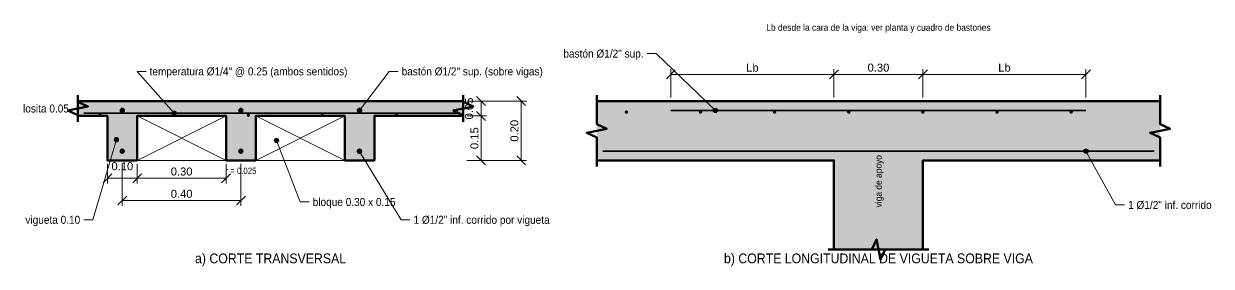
# Model space of a CAD drawing. Header units: metres. Extents: x -3 to 125, y -40 to 31.
# Drawn here: x 59.818 to 63.822, y -40.356 to -39.54 of the extents above; entities that cross this region are included whole.
import ezdxf
from ezdxf.enums import TextEntityAlignment as Align

# ---------------------------------------------------------------- set-up
doc = ezdxf.new("R2010")
doc.units = ezdxf.units.M
for name, color, linetype, lineweight in [('E-ACERO', 1, 'Continuous', 35), ('E-ACERO-TXT', 7, 'Continuous', 18), ('E-CORTE', 7, 'Continuous', 50), ('E-CORTE-ACH', 254, 'Continuous', 0), ('E-COTA', 7, 'Continuous', 13), ('E-PROYECCION', 8, 'Continuous', 18), ('E-TEXTO', 7, 'Continuous', 18), ('E-TITULO', 7, 'Continuous', 35)]:
    doc.layers.add(name, color=color, linetype=linetype, lineweight=lineweight)
doc.styles.add('ARIAL', font='arial.ttf')
doc.dimstyles.new('COTA15', dxfattribs={"dimtxt": 0.027, "dimasz": 0.018, "dimexe": 0.018, "dimexo": 0.012, "dimgap": 0.009, "dimtad": 1, "dimzin": 0, "dimdsep": 46, "dimtxsty": 'ARIAL', "dimtsz": 0.015, "dimcen": 2.5, "dimclrd": 7, "dimclre": 7, "dimclrt": 7, "dimazin": 3, "dimtfac": 1, "dimtmove": 2, "dimatfit": 3, "dimlwd": 13, "dimlwe": 13})

msp = doc.modelspace()

# ---------------------------------------------------------------- hatches: boundary and pattern name
at = {"layer": 'E-ACERO'}
h = msp.add_hatch(color=256, dxfattribs=at)
edge = h.paths.add_edge_path()
edge.add_arc((60.075, -39.8472), 0.00318, 0, 360)
h = msp.add_hatch(color=256, dxfattribs=at)
edge = h.paths.add_edge_path()
edge.add_arc((60.15, -39.8314), 0.00635, 0, 360)
h = msp.add_hatch(color=256, dxfattribs=at)
edge = h.paths.add_edge_path()
edge.add_arc((60.325, -39.8472), 0.00318, 0, 360)
h = msp.add_hatch(color=256, dxfattribs=at)
edge = h.paths.add_edge_path()
edge.add_arc((60.55, -39.8314), 0.00635, 0, 360)
h = msp.add_hatch(color=256, dxfattribs=at)
edge = h.paths.add_edge_path()
edge.add_arc((60.575, -39.8472), 0.00318, 0, 360)
h = msp.add_hatch(color=256, dxfattribs=at)
edge = h.paths.add_edge_path()
edge.add_arc((60.825, -39.8472), 0.00318, 0, 360)
h = msp.add_hatch(color=256, dxfattribs=at)
edge = h.paths.add_edge_path()
edge.add_arc((60.95, -39.8314), 0.00635, 0, 360)
h = msp.add_hatch(color=256, dxfattribs=at)
edge = h.paths.add_edge_path()
edge.add_arc((61.075, -39.8472), 0.00318, 0, 360)
h = msp.add_hatch(color=256, dxfattribs=at)
edge = h.paths.add_edge_path()
edge.add_arc((61.85, -39.8369), 0.00318, 0, 360)
h = msp.add_hatch(color=256, dxfattribs=at)
edge = h.paths.add_edge_path()
edge.add_arc((62.1, -39.8369), 0.00318, 0, 360)
h = msp.add_hatch(color=256, dxfattribs=at)
edge = h.paths.add_edge_path()
edge.add_arc((62.35, -39.8369), 0.00318, 0, 360)
h = msp.add_hatch(color=256, dxfattribs=at)
edge = h.paths.add_edge_path()
edge.add_arc((62.6, -39.8369), 0.00318, 0, 360)
h = msp.add_hatch(color=256, dxfattribs=at)
edge = h.paths.add_edge_path()
edge.add_arc((62.85, -39.8369), 0.00318, 0, 360)
h = msp.add_hatch(color=256, dxfattribs=at)
edge = h.paths.add_edge_path()
edge.add_arc((63.1, -39.8369), 0.00318, 0, 360)
h = msp.add_hatch(color=256, dxfattribs=at)
edge = h.paths.add_edge_path()
edge.add_arc((63.35, -39.8369), 0.00318, 0, 360)
h = msp.add_hatch(color=256, dxfattribs=at)
edge = h.paths.add_edge_path()
edge.add_arc((60.15, -39.9686), 0.00635, 0, 360)
h = msp.add_hatch(color=256, dxfattribs=at)
edge = h.paths.add_edge_path()
edge.add_arc((60.55, -39.9686), 0.00635, 0, 360)
h = msp.add_hatch(color=256, dxfattribs=at)
edge = h.paths.add_edge_path()
edge.add_arc((60.95, -39.9686), 0.00635, 0, 360)
at = {"layer": 'E-ACERO-TXT'}
h = msp.add_hatch(color=256, dxfattribs=at)
edge = h.paths.add_edge_path()
edge.add_arc((60.325, -39.8409), 0.0075, 0, 360)
h = msp.add_hatch(color=256, dxfattribs=at)
edge = h.paths.add_edge_path()
edge.add_arc((60.95, -39.8314), 0.0075, 0, 360)
h = msp.add_hatch(color=256, dxfattribs=at)
edge = h.paths.add_edge_path()
edge.add_arc((62.15, -39.8314), 0.0075, 0, 360)
h = msp.add_hatch(color=256, dxfattribs=at)
edge = h.paths.add_edge_path()
edge.add_arc((60.95, -39.97), 0.0075, 0, 360)
h = msp.add_hatch(color=256, dxfattribs=at)
edge = h.paths.add_edge_path()
edge.add_arc((63.4, -39.9686), 0.0075, 0, 360)
at = {"layer": 'E-CORTE-ACH'}
for points in [[(61.3, -39.8), (61.3, -39.85), (61, -39.85), (61, -40), (60.9, -40), (60.9, -39.85), (60.6, -39.85), (60.6, -40), (60.5, -40), (60.5, -39.85), (60.2, -39.85), (60.2, -40), (60.1, -40), (60.1, -39.85), (60, -39.85), (60, -39.8)], [(61.75, -40), (63.65, -40), (63.65, -39.8), (61.75, -39.8)], [(62.55, -40.3), (62.85, -40.3), (62.85, -40), (62.55, -40)]]:
    msp.add_hatch(color=256, dxfattribs=at).paths.add_polyline_path(points)
at = {"layer": 'E-TEXTO'}
h = msp.add_hatch(color=256, dxfattribs=at)
edge = h.paths.add_edge_path()
edge.add_arc((60.13, -39.93), 0.0075, 0, 360)
h = msp.add_hatch(color=256, dxfattribs=at)
edge = h.paths.add_edge_path()
edge.add_arc((60.67, -39.9325), 0.0075, 0, 360)

# ---------------------------------------------------------------- linework, layer by layer
at = {"layer": 'E-ACERO'}
for points in [[(60.02, -39.8409), (61.28, -39.8409)], [(62, -39.8314), (63.4, -39.8314)], [(61.77, -39.9686), (63.63, -39.9686)]]:
    msp.add_lwpolyline(points, dxfattribs=at)
for centre, radius in [((60.075, -39.8472), 0.00318), ((60.15, -39.8314), 0.00635), ((60.325, -39.8472), 0.00318), ((60.55, -39.8314), 0.00635), ((60.575, -39.8472), 0.00318), ((60.825, -39.8472), 0.00318), ((60.95, -39.8314), 0.00635), ((61.075, -39.8472), 0.00318), ((61.85, -39.8369), 0.00318), ((62.1, -39.8369), 0.00318), ((62.35, -39.8369), 0.00318), ((62.6, -39.8369), 0.00318), ((62.85, -39.8369), 0.00318), ((63.1, -39.8369), 0.00318), ((63.35, -39.8369), 0.00318), ((60.15, -39.9686), 0.00635), ((60.55, -39.9686), 0.00635), ((60.95, -39.9686), 0.00635)]:
    msp.add_circle(centre, radius, dxfattribs=at)
at = {"layer": 'E-ACERO-TXT'}
for points in [[(62.15, -39.8314), (61.95, -39.64), (61.92, -39.64)], [(60.325, -39.8409), (60.2, -39.7), (60.23, -39.7)], [(60.95, -39.8314), (61.05, -39.7), (61.08, -39.7)], [(60.95, -39.97), (61.09, -40.2), (61.12, -40.2)], [(63.4, -39.9686), (63.5, -40.15), (63.53, -40.15)]]:
    msp.add_lwpolyline(points, dxfattribs=at)
for centre in [(60.325, -39.8409), (60.95, -39.8314), (62.15, -39.8314), (60.95, -39.97), (63.4, -39.9686)]:
    msp.add_circle(centre, 0.0075, dxfattribs=at)
at = {"layer": 'E-CORTE'}
for points in [[(60, -39.87), (60, -39.8475), (59.9663, -39.8317), (60.0337, -39.8182), (60, -39.8025), (60, -39.78)], [(61.3, -39.8), (61.3, -39.85), (61, -39.85), (61, -40), (60.9, -40), (60.9, -39.85), (60.6, -39.85), (60.6, -40), (60.5, -40), (60.5, -39.85), (60.2, -39.85), (60.2, -40), (60.1, -40), (60.1, -39.85), (60, -39.85), (60, -39.8), (61.3, -39.8)], [(61.3, -39.87), (61.3, -39.8475), (61.2662, -39.8317), (61.3338, -39.8182), (61.3, -39.8025), (61.3, -39.78)], [(61.75, -40.02), (61.75, -39.9225), (61.7163, -39.9068), (61.7837, -39.8933), (61.75, -39.8775), (61.75, -39.78)], [(61.75, -39.8), (63.65, -39.8)], [(63.65, -40.02), (63.65, -39.9225), (63.6163, -39.9068), (63.6838, -39.8933), (63.65, -39.8775), (63.65, -39.78)], [(61.75, -40), (62.55, -40), (62.55, -40.3), (62.85, -40.3), (62.85, -40), (63.65, -40)], [(62.53, -40.3), (62.6775, -40.3), (62.6932, -40.2662), (62.7067, -40.3338), (62.7225, -40.3), (62.87, -40.3)]]:
    msp.add_lwpolyline(points, dxfattribs=at)
at = {"layer": 'E-PROYECCION'}
for p, q in [((60.2, -40), (60.5, -39.85)), ((60.2, -39.85), (60.5, -40)), ((60.6, -40), (60.9, -39.85)), ((60.6, -39.85), (60.9, -40))]:
    msp.add_line(p, q, dxfattribs=at)
for points in [[(60.2, -40), (60.5, -40), (60.5, -39.85), (60.2, -39.85)], [(60.6, -40), (60.9, -40), (60.9, -39.85), (60.6, -39.85)]]:
    msp.add_lwpolyline(points, close=True, dxfattribs=at)
at = {"layer": 'E-TEXTO'}
for points in [[(60.13, -39.93), (60.05, -40.2), (60.02, -40.2)], [(60.67, -39.9325), (60.75, -40.14), (60.78, -40.14)]]:
    msp.add_lwpolyline(points, dxfattribs=at)
for centre in [(60.13, -39.93), (60.67, -39.9325)]:
    msp.add_circle(centre, 0.0075, dxfattribs=at)

# ---------------------------------------------------------------- texts
at = {"layer": 'E-ACERO-TXT', "style": 'ARIAL', "width": 0.9}
msp.add_text('bastón Ø1/2" sup.', height=0.027, dxfattribs=at).set_placement((61.908, -39.64), align=Align.MIDDLE_RIGHT)
for s, p in [('temperatura Ø1/4" @ 0.25 (ambos sentidos)', (60.242, -39.7)), ('bastón Ø1/2" sup. (sobre vigas)', (61.092, -39.7)), ('1 Ø1/2" inf. corrido', (63.542, -40.15)), ('1 Ø1/2" inf. corrido por vigueta', (61.132, -40.2))]:
    msp.add_text(s, height=0.027, dxfattribs=at).set_placement(p, align=Align.MIDDLE_LEFT)
msp.add_text('r = 0.025', height=0.021, dxfattribs=at).set_placement((60.55, -40.035), align=Align.MIDDLE_CENTER)
at = {"layer": 'E-TEXTO', "style": 'ARIAL', "width": 0.9}
msp.add_text('Lb desde la cara de la viga: ver planta y cuadro de bastones', height=0.0225, dxfattribs=at).set_placement((62.7, -39.57), align=Align.BOTTOM_CENTER)
for s, p in [('losita 0.05', (59.97, -39.825)), ('vigueta 0.10', (60.008, -40.2))]:
    msp.add_text(s, height=0.027, dxfattribs=at).set_placement(p, align=Align.MIDDLE_RIGHT)
msp.add_text('viga de apoyo', height=0.0225, rotation=90, dxfattribs=at).set_placement((62.7, -40.07), align=Align.MIDDLE_CENTER)
msp.add_text('bloque 0.30 x 0.15', height=0.027, dxfattribs=at).set_placement((60.792, -40.14), align=Align.MIDDLE_LEFT)
at = {"layer": 'E-TITULO', "style": 'ARIAL', "width": 0.9}
for s, p in [('a) CORTE TRANSVERSAL', (60.65, -40.33)), ('b) CORTE LONGITUDINAL DE VIGUETA SOBRE VIGA', (62.7, -40.33))]:
    msp.add_text(s, height=0.033, dxfattribs=at).set_placement(p, align=Align.MIDDLE_CENTER)

# ---------------------------------------------------------------- dimensions: what is measured, and where the dimension line sits
at = {"layer": 'E-COTA'}
for base, p1, p2, text in [((62, -39.71), (62, -39.8), (62.55, -39.8), 'Lb'), ((62.55, -39.71), (62.55, -39.8), (62.85, -39.8), '0.30'), ((62.85, -39.71), (62.85, -39.8), (63.4, -39.8), 'Lb')]:
    msp.add_linear_dim(base=base, p1=p1, p2=p2, text=text, dimstyle='COTA15', override={"dimdec": 2}, dxfattribs=at).render()
for base, p1, p2 in [((61.36, -39.85), (61.3, -39.85), (61.3, -39.8)), ((61.495, -40), (61.3, -40), (61.3, -39.8)), ((61.36, -40), (61.3, -40), (61.3, -39.85))]:
    msp.add_linear_dim(base=base, p1=p1, p2=p2, angle=90, dimstyle='COTA15', override={"dimdec": 2}, dxfattribs=at).render()
for base, p1, p2 in [((60.1, -40.06), (60.1, -40), (60.2, -40)), ((60.15, -40.135), (60.15, -40), (60.55, -40)), ((60.2, -40.06), (60.2, -40), (60.5, -40))]:
    msp.add_linear_dim(base=base, p1=p1, p2=p2, dimstyle='COTA15', override={"dimdec": 2}, dxfattribs=at).render()

doc.saveas('drawing.dxf')
